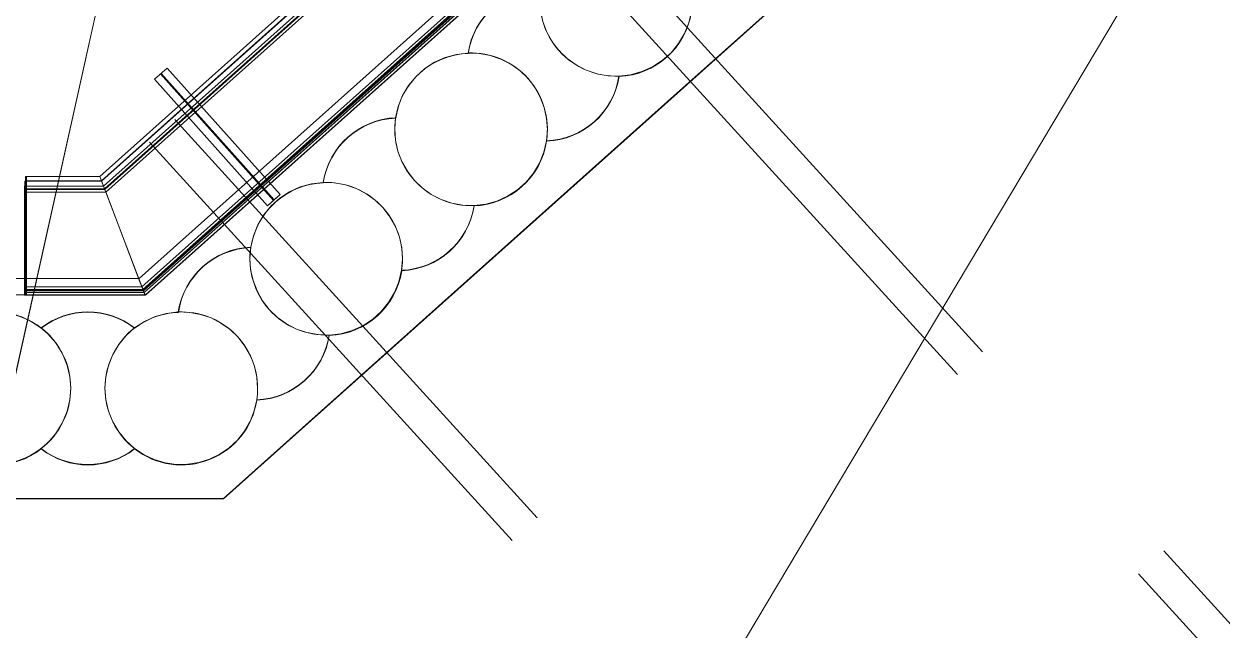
# Model space of a CAD drawing. Header units: metres. Extents: x 1753726 to 1755216, y 5920592 to 5921703.
# Drawn here: x 1755129.01 to 1755136.07, y 5921406.21 to 5921409.78 of the extents above; entities that cross this region are included whole.
import ezdxf

# ---------------------------------------------------------------- set-up
doc = ezdxf.new("R2010")
doc.units = ezdxf.units.M
doc.linetypes.add('HIDDEN2', pattern=[4.7625, 3.175, -1.5875])
for name, color, linetype, lineweight in [('A-DETL-____-MBND', 5, 'HIDDEN2', 9), ('A-FLOR-____-OTLN', 9, 'Continuous', 9), ('A-WALL-____-OTLN', 2, 'Continuous', 9), ('S-BEAM-____-OTLN', 7, 'Continuous', 9), ('S-FNDN-____-OTLN', 7, 'Continuous', 9)]:
    doc.layers.add(name, color=color, linetype=linetype, lineweight=lineweight)

# ---------------------------------------------------------------- blocks, each defined once
blk = doc.blocks.new('Link Sewer - Link Sewer-3912439-X-ARUP-GL-HERNE_BAY_ALIGNMENT')
at = {"layer": 'A-DETL-____-MBND'}
for p, q in [((703.1796, 287.8194), (693.9262, 297.9829)), ((703.0317, 287.6848), (693.7783, 297.8483)), ((692.0037, 296.2326), (701.257, 286.069)), ((691.8558, 296.0979), (701.1092, 285.9344))]:
    blk.add_line(p, q, dxfattribs=at)
blk = doc.blocks.new('308492-ARUP-STPW-MOD-1600_rvt-1-X-ARUP-GL-HERNE_BAY_ALIGNMENT')
at = {"layer": 'A-WALL-____-OTLN'}
blk.add_blockref('Link Sewer - Link Sewer-3912439-X-ARUP-GL-HERNE_BAY_ALIGNMENT', (1754434.6848, 5921116.5106), dxfattribs=at)
blk = doc.blocks.new('HB_Struct Framing_Support_2 - HB_Struct Framing_Support-5141438-X-ARUP-GL-HERNE_BAY_ALIGNMENT')
at = {"layer": 'S-BEAM-____-OTLN'}
for p, q in [((0.0495, -0.015), (-0.0495, -0.015)), ((-0.0495, -0.015), (-0.0133, -0.015)), ((-0.0133, -0.015), (-0.0495, -0.015)), ((-0.0495, -0.015), (0.0495, -0.015)), ((-0.0495, -0.015), (-0.0495, -1.015)), ((-0.0495, -0.015), (-0.0495, -1.015)), ((-0.0495, -0.015), (-0.0495, -1.015)), ((-0.0495, -0.015), (-0.0495, -1.015)), ((-0.0133, -0.015), (-0.0023, -0.015)), ((-0.0133, -0.015), (-0.0023, -0.015)), ((-0.0023, -1.015), (-0.0023, -0.015)), ((-0.0023, -1.015), (-0.0023, -0.015)), ((0.0023, -0.015), (0.0023, -1.015)), ((0.0023, -0.015), (0.0133, -0.015)), ((0.0023, -0.015), (0.0133, -0.015)), ((0.0023, -1.015), (0.0023, -0.015)), ((0.0495, -0.015), (0.0133, -0.015)), ((0.0133, -0.015), (0.0495, -0.015)), ((0.0495, -1.015), (0.0495, -0.015)), ((0.0495, -0.015), (0.0495, -1.015)), ((0.0495, -0.015), (0.0495, -1.015)), ((0.0495, -0.015), (0.0495, -1.015)), ((0.0495, -1.015), (-0.0495, -1.015)), ((-0.0495, -1.015), (-0.0133, -1.015)), ((-0.0133, -1.015), (-0.0495, -1.015)), ((-0.0495, -1.015), (0.0495, -1.015)), ((-0.0023, -1.015), (-0.0133, -1.015)), ((-0.0023, -1.015), (-0.0133, -1.015)), ((0.0133, -1.015), (0.0023, -1.015)), ((0.0133, -1.015), (0.0023, -1.015)), ((0.0495, -1.015), (0.0133, -1.015)), ((0.0133, -1.015), (0.0495, -1.015))]:
    blk.add_line(p, q, dxfattribs=at)
blk = doc.blocks.new('308492-ARUP-STTW-MOD-0100_rvt-1-X-ARUP-GL-HERNE_BAY_ALIGNMENT')
at = {"layer": 'S-BEAM-____-OTLN'}
for p, q in [((1755132.1008, 5921411.2504), (1755129.4531, 5921408.8853)), ((1755132.1008, 5921411.2504), (1755129.4531, 5921408.8853)), ((1755129.4531, 5921408.8853), (1755132.1008, 5921411.2504)), ((1755129.4531, 5921408.8853), (1755132.1008, 5921411.2504)), ((1755129.4627, 5921408.8603), (1755132.1258, 5921411.2393)), ((1755132.1258, 5921411.2393), (1755129.4627, 5921408.8603)), ((1755132.1258, 5921411.2393), (1755129.4627, 5921408.8603)), ((1755129.4627, 5921408.8603), (1755132.1258, 5921411.2393)), ((1755132.1258, 5921411.2393), (1755129.4627, 5921408.8603)), ((1755129.4627, 5921408.8603), (1755132.1258, 5921411.2393)), ((1755132.1258, 5921411.2393), (1755129.4627, 5921408.8603)), ((1755129.4627, 5921408.8603), (1755132.1258, 5921411.2393)), ((1755129.4627, 5921408.8603), (1755132.1258, 5921411.2393)), ((1755129.4627, 5921408.8603), (1755132.1258, 5921411.2393)), ((1755132.1258, 5921411.2393), (1755129.4627, 5921408.8603)), ((1755132.1258, 5921411.2393), (1755129.4627, 5921408.8603)), ((1755132.1288, 5921411.2379), (1755129.4638, 5921408.8573)), ((1755129.4638, 5921408.8573), (1755132.1288, 5921411.2379)), ((1755132.1588, 5921411.2245), (1755129.4752, 5921408.8273)), ((1755132.1588, 5921411.2245), (1755129.4752, 5921408.8273)), ((1755129.4752, 5921408.8273), (1755132.1588, 5921411.2245)), ((1755129.4752, 5921408.8273), (1755132.1588, 5921411.2245)), ((1755132.1588, 5921411.2245), (1755129.4752, 5921408.8273)), ((1755129.4752, 5921408.8273), (1755132.1588, 5921411.2245)), ((1755132.1588, 5921411.2245), (1755129.4752, 5921408.8273)), ((1755129.4752, 5921408.8273), (1755132.1588, 5921411.2245)), ((1755129.481, 5921408.8123), (1755132.1738, 5921411.2178)), ((1755129.481, 5921408.8123), (1755132.1738, 5921411.2178)), ((1755129.481, 5921408.8123), (1755132.1738, 5921411.2178)), ((1755129.481, 5921408.8123), (1755132.1738, 5921411.2178)), ((1755129.481, 5921408.8123), (1755132.1738, 5921411.2178)), ((1755129.481, 5921408.8123), (1755132.1738, 5921411.2178)), ((1755132.1784, 5921411.2157), (1755129.4827, 5921408.8077)), ((1755129.4827, 5921408.8077), (1755132.1784, 5921411.2157)), ((1755129.4827, 5921408.8077), (1755132.1784, 5921411.2157)), ((1755132.1784, 5921411.2157), (1755129.4827, 5921408.8077)), ((1755132.1784, 5921411.2157), (1755129.4827, 5921408.8077)), ((1755129.4827, 5921408.8077), (1755132.1784, 5921411.2157)), ((1755132.1934, 5921411.209), (1755129.4885, 5921408.7927)), ((1755132.1934, 5921411.209), (1755129.4885, 5921408.7927)), ((1755132.1934, 5921411.209), (1755129.4885, 5921408.7927)), ((1755132.1934, 5921411.209), (1755129.4885, 5921408.7927)), ((1755132.1934, 5921411.209), (1755129.4885, 5921408.7927)), ((1755132.1934, 5921411.209), (1755129.4885, 5921408.7927)), ((1755129.7013, 5921408.2349), (1755132.7513, 5921410.9594)), ((1755129.7013, 5921408.2349), (1755132.7513, 5921410.9594)), ((1755132.7513, 5921410.9594), (1755129.7013, 5921408.2349)), ((1755129.7013, 5921408.2349), (1755132.7513, 5921410.9594)), ((1755129.7013, 5921408.2349), (1755132.7513, 5921410.9594)), ((1755129.7013, 5921408.2349), (1755132.7513, 5921410.9594)), ((1755129.707, 5921408.2199), (1755132.7663, 5921410.9527)), ((1755132.7663, 5921410.9527), (1755129.707, 5921408.2199)), ((1755132.7663, 5921410.9527), (1755129.707, 5921408.2199)), ((1755129.707, 5921408.2199), (1755132.7663, 5921410.9527)), ((1755132.7663, 5921410.9527), (1755129.707, 5921408.2199)), ((1755132.7663, 5921410.9527), (1755129.707, 5921408.2199)), ((1755132.7709, 5921410.9507), (1755129.7088, 5921408.2153)), ((1755132.7709, 5921410.9507), (1755129.7088, 5921408.2153)), ((1755129.7088, 5921408.2153), (1755132.7709, 5921410.9507)), ((1755129.7088, 5921408.2153), (1755132.7709, 5921410.9507)), ((1755129.7088, 5921408.2153), (1755132.7709, 5921410.9507)), ((1755129.7088, 5921408.2153), (1755132.7709, 5921410.9507)), ((1755132.7759, 5921410.9484), (1755129.7107, 5921408.2103)), ((1755132.7759, 5921410.9484), (1755129.7107, 5921408.2103)), ((1755129.7107, 5921408.2103), (1755132.7759, 5921410.9484)), ((1755129.7107, 5921408.2103), (1755132.7759, 5921410.9484)), ((1755132.7759, 5921410.9484), (1755129.7107, 5921408.2103)), ((1755129.7107, 5921408.2103), (1755132.7759, 5921410.9484)), ((1755132.7759, 5921410.9484), (1755129.7107, 5921408.2103)), ((1755132.7759, 5921410.9484), (1755129.7107, 5921408.2103)), ((1755129.7107, 5921408.2103), (1755132.7759, 5921410.9484)), ((1755129.7107, 5921408.2103), (1755132.7759, 5921410.9484)), ((1755129.7107, 5921408.2103), (1755132.7759, 5921410.9484)), ((1755129.7107, 5921408.2103), (1755132.7759, 5921410.9484)), ((1755132.7859, 5921410.944), (1755129.7145, 5921408.2003)), ((1755132.7859, 5921410.944), (1755129.7145, 5921408.2003)), ((1755132.7859, 5921410.944), (1755129.7145, 5921408.2003)), ((1755129.7145, 5921408.2003), (1755132.7859, 5921410.944)), ((1755132.7859, 5921410.944), (1755129.7145, 5921408.2003)), ((1755132.7859, 5921410.944), (1755129.7145, 5921408.2003)), ((1755132.8009, 5921410.9372), (1755129.7202, 5921408.1853)), ((1755129.7202, 5921408.1853), (1755132.8009, 5921410.9372)), ((1755132.8009, 5921410.9372), (1755129.7227, 5921408.1876)), ((1755132.8009, 5921410.9372), (1755129.7227, 5921408.1876)), ((1755129.7227, 5921408.1876), (1755132.8007, 5921410.937)), ((1755129.7227, 5921408.1876), (1755132.8007, 5921410.937)), ((1755129.7227, 5921408.1876), (1755132.8007, 5921410.937)), ((1755129.7227, 5921408.1876), (1755132.8007, 5921410.937)), ((1755132.8015, 5921410.936), (1755129.7239, 5921408.1869)), ((1755132.8015, 5921410.936), (1755129.7239, 5921408.1869)), ((1755132.8015, 5921409.327), (1755134.0015, 5921410.3989)), ((1755134.0015, 5921410.3989), (1755132.8015, 5921409.327)), ((1755131.5252, 5921408.1869), (1755132.8015, 5921409.327)), ((1755132.8015, 5921409.327), (1755131.5252, 5921408.1869)), ((1755129.0107, 5921408.8273), (1755129.0107, 5921408.8573)), ((1755129.0107, 5921408.8573), (1755129.0107, 5921408.8273)), ((1755129.4638, 5921408.8573), (1755129.0107, 5921408.8573)), ((1755129.4638, 5921408.8573), (1755129.0107, 5921408.8573)), ((1755129.0155, 5921408.8603), (1755129.0155, 5921408.8853)), ((1755129.0155, 5921408.8853), (1755129.0155, 5921408.8603)), ((1755129.4531, 5921408.8853), (1755129.0155, 5921408.8853)), ((1755129.4531, 5921408.8853), (1755129.0155, 5921408.8853)), ((1755129.4627, 5921408.8603), (1755129.0155, 5921408.8603)), ((1755129.4627, 5921408.8603), (1755129.0155, 5921408.8603)), ((1755129.0155, 5921408.2103), (1755129.0155, 5921408.8603)), ((1755129.0155, 5921408.8603), (1755129.0155, 5921408.2103)), ((1755129.0155, 5921408.2103), (1755129.0155, 5921408.8603)), ((1755129.0155, 5921408.8603), (1755129.0155, 5921408.2103)), ((1755129.4627, 5921408.8603), (1755129.0155, 5921408.8603)), ((1755129.4627, 5921408.8603), (1755129.0155, 5921408.8603)), ((1755129.0155, 5921408.8603), (1755129.4627, 5921408.8603)), ((1755129.0155, 5921408.8603), (1755129.4627, 5921408.8603)), ((1755129.0205, 5921408.8603), (1755129.0205, 5921408.8853)), ((1755129.0205, 5921408.8853), (1755129.0205, 5921408.8603)), ((1755129.4531, 5921408.8853), (1755129.0205, 5921408.8853)), ((1755129.4531, 5921408.8853), (1755129.0205, 5921408.8853)), ((1755129.4627, 5921408.8603), (1755129.0205, 5921408.8603)), ((1755129.4627, 5921408.8603), (1755129.0205, 5921408.8603)), ((1755129.0205, 5921408.2103), (1755129.0205, 5921408.8603)), ((1755129.0205, 5921408.8603), (1755129.0205, 5921408.2103)), ((1755129.0205, 5921408.2103), (1755129.0205, 5921408.8603)), ((1755129.0205, 5921408.8603), (1755129.0205, 5921408.2103)), ((1755129.4627, 5921408.8603), (1755129.0205, 5921408.8603)), ((1755129.4627, 5921408.8603), (1755129.0205, 5921408.8603)), ((1755129.0205, 5921408.8603), (1755129.4627, 5921408.8603)), ((1755129.0205, 5921408.8603), (1755129.4627, 5921408.8603)), ((1755129.4531, 5921408.8853), (1755129.4627, 5921408.8603)), ((1755129.4627, 5921408.8603), (1755129.4531, 5921408.8853)), ((1755129.4627, 5921408.8603), (1755129.4531, 5921408.8853)), ((1755129.4531, 5921408.8853), (1755129.4627, 5921408.8603)), ((1755129.4627, 5921408.8603), (1755129.4531, 5921408.8853)), ((1755129.4531, 5921408.8853), (1755129.4627, 5921408.8603)), ((1755129.4627, 5921408.8603), (1755129.4531, 5921408.8853)), ((1755129.4531, 5921408.8853), (1755129.4627, 5921408.8603)), ((1755129.4627, 5921408.8603), (1755129.7107, 5921408.2103)), ((1755129.7107, 5921408.2103), (1755129.4627, 5921408.8603)), ((1755129.7107, 5921408.2103), (1755129.4627, 5921408.8603)), ((1755129.4627, 5921408.8603), (1755129.7107, 5921408.2103)), ((1755129.7107, 5921408.2103), (1755129.4627, 5921408.8603)), ((1755129.4627, 5921408.8603), (1755129.7107, 5921408.2103)), ((1755129.7107, 5921408.2103), (1755129.4627, 5921408.8603)), ((1755129.7107, 5921408.2103), (1755129.4627, 5921408.8603)), ((1755129.7107, 5921408.2103), (1755129.4627, 5921408.8603)), ((1755129.4627, 5921408.8603), (1755129.7107, 5921408.2103)), ((1755129.7107, 5921408.2103), (1755129.4627, 5921408.8603)), ((1755129.4627, 5921408.8603), (1755129.7107, 5921408.2103)), ((1755129.7107, 5921408.2103), (1755129.4627, 5921408.8603)), ((1755129.4627, 5921408.8603), (1755129.7107, 5921408.2103)), ((1755129.7107, 5921408.2103), (1755129.4627, 5921408.8603)), ((1755129.4627, 5921408.8603), (1755129.7107, 5921408.2103)), ((1755129.4752, 5921408.8273), (1755129.4638, 5921408.8573)), ((1755129.4638, 5921408.8573), (1755129.4752, 5921408.8273)), ((1755129.4638, 5921408.8573), (1755129.4752, 5921408.8273)), ((1755129.4752, 5921408.8273), (1755129.4638, 5921408.8573)), ((1755129.0086, 5921408.8123), (1755129.0086, 5921408.8273)), ((1755129.0086, 5921408.8273), (1755129.0086, 5921408.8123)), ((1755129.4752, 5921408.8273), (1755129.0086, 5921408.8273)), ((1755129.4752, 5921408.8273), (1755129.0086, 5921408.8273)), ((1755129.0086, 5921408.8123), (1755129.0086, 5921408.7927)), ((1755129.0086, 5921408.7927), (1755129.0086, 5921408.8123)), ((1755129.481, 5921408.8123), (1755129.0086, 5921408.8123)), ((1755129.0086, 5921408.8123), (1755129.481, 5921408.8123)), ((1755129.481, 5921408.8123), (1755129.0086, 5921408.8123)), ((1755129.0086, 5921408.8123), (1755129.481, 5921408.8123)), ((1755129.0086, 5921408.8123), (1755129.0086, 5921408.7927)), ((1755129.0086, 5921408.7927), (1755129.0086, 5921408.8123)), ((1755129.481, 5921408.8123), (1755129.0086, 5921408.8123)), ((1755129.0086, 5921408.8123), (1755129.481, 5921408.8123)), ((1755129.4885, 5921408.7927), (1755129.0086, 5921408.7927)), ((1755129.0086, 5921408.7787), (1755129.0086, 5921408.7927)), ((1755129.0086, 5921408.7787), (1755129.0086, 5921408.7927)), ((1755129.4885, 5921408.7927), (1755129.0086, 5921408.7927)), ((1755129.4885, 5921408.7927), (1755129.0086, 5921408.7927)), ((1755129.4885, 5921408.7927), (1755129.0086, 5921408.7927)), ((1755129.0086, 5921408.7787), (1755129.0086, 5921408.7927)), ((1755129.0086, 5921408.7787), (1755129.0086, 5921408.7927)), ((1755129.4885, 5921408.7927), (1755129.0086, 5921408.7927)), ((1755129.4885, 5921408.7927), (1755129.0086, 5921408.7927)), ((1755129.0086, 5921408.7787), (1755129.0086, 5921408.2339)), ((1755129.0086, 5921408.2339), (1755129.0086, 5921408.7787)), ((1755129.0086, 5921408.7787), (1755129.0086, 5921408.2339)), ((1755129.0086, 5921408.2339), (1755129.0086, 5921408.7787)), ((1755129.0107, 5921408.8273), (1755129.0107, 5921408.8077)), ((1755129.0107, 5921408.8077), (1755129.0107, 5921408.8273)), ((1755129.4752, 5921408.8273), (1755129.0107, 5921408.8273)), ((1755129.0107, 5921408.8273), (1755129.4752, 5921408.8273)), ((1755129.4752, 5921408.8273), (1755129.0107, 5921408.8273)), ((1755129.0107, 5921408.8273), (1755129.4752, 5921408.8273)), ((1755129.0107, 5921408.8273), (1755129.0107, 5921408.8077)), ((1755129.0107, 5921408.8077), (1755129.0107, 5921408.8273)), ((1755129.4752, 5921408.8273), (1755129.0107, 5921408.8273)), ((1755129.0107, 5921408.8273), (1755129.4752, 5921408.8273)), ((1755129.4827, 5921408.8077), (1755129.0107, 5921408.8077)), ((1755129.0107, 5921408.7937), (1755129.0107, 5921408.8077)), ((1755129.0107, 5921408.7937), (1755129.0107, 5921408.8077)), ((1755129.0107, 5921408.8077), (1755129.4827, 5921408.8077)), ((1755129.4827, 5921408.8077), (1755129.0107, 5921408.8077)), ((1755129.4827, 5921408.8077), (1755129.0107, 5921408.8077)), ((1755129.0107, 5921408.7937), (1755129.0107, 5921408.8077)), ((1755129.0107, 5921408.7937), (1755129.0107, 5921408.8077)), ((1755129.4827, 5921408.8077), (1755129.0107, 5921408.8077)), ((1755129.4827, 5921408.8077), (1755129.0107, 5921408.8077)), ((1755129.0107, 5921408.7937), (1755129.0107, 5921408.2489)), ((1755129.0107, 5921408.2489), (1755129.0107, 5921408.7937)), ((1755129.0107, 5921408.7937), (1755129.0107, 5921408.2489)), ((1755129.0107, 5921408.2489), (1755129.0107, 5921408.7937)), ((1755129.4752, 5921408.8273), (1755129.481, 5921408.8123)), ((1755129.481, 5921408.8123), (1755129.4752, 5921408.8273)), ((1755129.4827, 5921408.8077), (1755129.4752, 5921408.8273)), ((1755129.4752, 5921408.8273), (1755129.4827, 5921408.8077)), ((1755129.4827, 5921408.8077), (1755129.4752, 5921408.8273)), ((1755129.4827, 5921408.8077), (1755129.4752, 5921408.8273)), ((1755129.4752, 5921408.8273), (1755129.481, 5921408.8123)), ((1755129.481, 5921408.8123), (1755129.4752, 5921408.8273)), ((1755129.4752, 5921408.8273), (1755129.4827, 5921408.8077)), ((1755129.4827, 5921408.8077), (1755129.4752, 5921408.8273)), ((1755129.4827, 5921408.8077), (1755129.4752, 5921408.8273)), ((1755129.4752, 5921408.8273), (1755129.4827, 5921408.8077)), ((1755129.4885, 5921408.7927), (1755129.481, 5921408.8123)), ((1755129.481, 5921408.8123), (1755129.4885, 5921408.7927)), ((1755129.4885, 5921408.7927), (1755129.481, 5921408.8123)), ((1755129.481, 5921408.8123), (1755129.4885, 5921408.7927)), ((1755129.4885, 5921408.7927), (1755129.481, 5921408.8123)), ((1755129.481, 5921408.8123), (1755129.4885, 5921408.7927)), ((1755129.4885, 5921408.7927), (1755129.481, 5921408.8123)), ((1755129.481, 5921408.8123), (1755129.4885, 5921408.7927)), ((1755129.696, 5921408.2489), (1755129.4881, 5921408.7937)), ((1755129.696, 5921408.2489), (1755129.4881, 5921408.7937)), ((1755129.4881, 5921408.7937), (1755129.696, 5921408.2489)), ((1755129.696, 5921408.2489), (1755129.4881, 5921408.7937)), ((1755129.4881, 5921408.7937), (1755129.696, 5921408.2489)), ((1755129.696, 5921408.2489), (1755129.4881, 5921408.7937)), ((1755129.696, 5921408.2489), (1755129.4881, 5921408.7937)), ((1755129.4881, 5921408.7937), (1755129.696, 5921408.2489)), ((1755129.7017, 5921408.2339), (1755129.4938, 5921408.7787)), ((1755129.4938, 5921408.7787), (1755129.7017, 5921408.2339)), ((1755129.7017, 5921408.2339), (1755129.4938, 5921408.7787)), ((1755129.4938, 5921408.7787), (1755129.7017, 5921408.2339)), ((1755129.7017, 5921408.2339), (1755129.4938, 5921408.7787)), ((1755129.4938, 5921408.7787), (1755129.7017, 5921408.2339)), ((1755129.7017, 5921408.2339), (1755129.4938, 5921408.7787)), ((1755129.4938, 5921408.7787), (1755129.7017, 5921408.2339)), ((1755129.0086, 5921408.2199), (1755129.0086, 5921408.2339)), ((1755129.0086, 5921408.2199), (1755129.0086, 5921408.2339)), ((1755129.0086, 5921408.2199), (1755129.0086, 5921408.2339)), ((1755129.0086, 5921408.2199), (1755129.0086, 5921408.2339)), ((1755129.0086, 5921408.2199), (1755129.707, 5921408.2199)), ((1755129.0086, 5921408.2199), (1755129.0086, 5921408.2003)), ((1755129.0086, 5921408.2003), (1755129.0086, 5921408.2199)), ((1755129.707, 5921408.2199), (1755129.0086, 5921408.2199)), ((1755129.707, 5921408.2199), (1755129.0086, 5921408.2199)), ((1755129.0086, 5921408.2199), (1755129.707, 5921408.2199)), ((1755129.0086, 5921408.2199), (1755129.0086, 5921408.2003)), ((1755129.0086, 5921408.2003), (1755129.0086, 5921408.2199)), ((1755129.707, 5921408.2199), (1755129.0086, 5921408.2199)), ((1755129.707, 5921408.2199), (1755129.0086, 5921408.2199)), ((1755129.7145, 5921408.2003), (1755129.0086, 5921408.2003)), ((1755129.7145, 5921408.2003), (1755129.0086, 5921408.2003)), ((1755129.0086, 5921408.1853), (1755129.0086, 5921408.2003)), ((1755129.0086, 5921408.1853), (1755129.0086, 5921408.2003)), ((1755129.0086, 5921408.2003), (1755129.7145, 5921408.2003)), ((1755129.0086, 5921408.2003), (1755129.7145, 5921408.2003)), ((1755129.7145, 5921408.2003), (1755129.0086, 5921408.2003)), ((1755129.7145, 5921408.2003), (1755129.0086, 5921408.2003)), ((1755129.0107, 5921408.2349), (1755129.0107, 5921408.2489)), ((1755129.0107, 5921408.2349), (1755129.0107, 5921408.2489)), ((1755129.0107, 5921408.2349), (1755129.0107, 5921408.2489)), ((1755129.0107, 5921408.2349), (1755129.0107, 5921408.2489)), ((1755129.0107, 5921408.2349), (1755129.7013, 5921408.2349)), ((1755129.0107, 5921408.2153), (1755129.0107, 5921408.2349)), ((1755129.0107, 5921408.2153), (1755129.0107, 5921408.2349)), ((1755129.0107, 5921408.2349), (1755129.7013, 5921408.2349)), ((1755129.7013, 5921408.2349), (1755129.0107, 5921408.2349)), ((1755129.0107, 5921408.2349), (1755129.7013, 5921408.2349)), ((1755129.0107, 5921408.2349), (1755129.0107, 5921408.2153)), ((1755129.0107, 5921408.2153), (1755129.0107, 5921408.2349)), ((1755129.7013, 5921408.2349), (1755129.0107, 5921408.2349)), ((1755129.7013, 5921408.2349), (1755129.0107, 5921408.2349)), ((1755129.7088, 5921408.2153), (1755129.0107, 5921408.2153)), ((1755129.7088, 5921408.2153), (1755129.0107, 5921408.2153)), ((1755129.0107, 5921408.1853), (1755129.0107, 5921408.2153)), ((1755129.0107, 5921408.1853), (1755129.0107, 5921408.2153)), ((1755129.0107, 5921408.2153), (1755129.7088, 5921408.2153)), ((1755129.0107, 5921408.2153), (1755129.7088, 5921408.2153)), ((1755129.7088, 5921408.2153), (1755129.0107, 5921408.2153)), ((1755129.7088, 5921408.2153), (1755129.0107, 5921408.2153)), ((1755129.0155, 5921408.2103), (1755129.7107, 5921408.2103)), ((1755129.0155, 5921408.2103), (1755129.7107, 5921408.2103)), ((1755129.0155, 5921408.2103), (1755129.7107, 5921408.2103)), ((1755129.0155, 5921408.2103), (1755129.7107, 5921408.2103)), ((1755129.0155, 5921408.2103), (1755129.7107, 5921408.2103)), ((1755129.0155, 5921408.2103), (1755129.7107, 5921408.2103)), ((1755129.0155, 5921408.1853), (1755129.0155, 5921408.2103)), ((1755129.0155, 5921408.2103), (1755129.0155, 5921408.1853)), ((1755129.0205, 5921408.2103), (1755129.7107, 5921408.2103)), ((1755129.0205, 5921408.2103), (1755129.7107, 5921408.2103)), ((1755129.0205, 5921408.2103), (1755129.7107, 5921408.2103)), ((1755129.0205, 5921408.2103), (1755129.7107, 5921408.2103)), ((1755129.0205, 5921408.2103), (1755129.7107, 5921408.2103)), ((1755129.0205, 5921408.2103), (1755129.7107, 5921408.2103)), ((1755129.0205, 5921408.1853), (1755129.0205, 5921408.2103)), ((1755129.0205, 5921408.2103), (1755129.0205, 5921408.1853)), ((1755129.7088, 5921408.2153), (1755129.7013, 5921408.2349)), ((1755129.7088, 5921408.2153), (1755129.7013, 5921408.2349)), ((1755129.7013, 5921408.2349), (1755129.7088, 5921408.2153)), ((1755129.7088, 5921408.2153), (1755129.7013, 5921408.2349)), ((1755129.7013, 5921408.2349), (1755129.7088, 5921408.2153)), ((1755129.7088, 5921408.2153), (1755129.7013, 5921408.2349)), ((1755129.7088, 5921408.2153), (1755129.7013, 5921408.2349)), ((1755129.7013, 5921408.2349), (1755129.7088, 5921408.2153)), ((1755129.7145, 5921408.2003), (1755129.707, 5921408.2199)), ((1755129.707, 5921408.2199), (1755129.7145, 5921408.2003)), ((1755129.7145, 5921408.2003), (1755129.707, 5921408.2199)), ((1755129.707, 5921408.2199), (1755129.7145, 5921408.2003)), ((1755129.7145, 5921408.2003), (1755129.707, 5921408.2199)), ((1755129.707, 5921408.2199), (1755129.7145, 5921408.2003)), ((1755129.7145, 5921408.2003), (1755129.707, 5921408.2199)), ((1755129.707, 5921408.2199), (1755129.7145, 5921408.2003)), ((1755129.7169, 5921408.1941), (1755129.7088, 5921408.2153)), ((1755129.7169, 5921408.1941), (1755129.7088, 5921408.2153)), ((1755129.7088, 5921408.2153), (1755129.7202, 5921408.1853)), ((1755129.7202, 5921408.1853), (1755129.7088, 5921408.2153)), ((1755129.7107, 5921408.2103), (1755129.7169, 5921408.1941)), ((1755129.7169, 5921408.1941), (1755129.7107, 5921408.2103)), ((1755129.7107, 5921408.2103), (1755129.7169, 5921408.1941)), ((1755129.7169, 5921408.1941), (1755129.7107, 5921408.2103)), ((1755129.7202, 5921408.1853), (1755129.7107, 5921408.2103)), ((1755129.7107, 5921408.2103), (1755129.7202, 5921408.1853)), ((1755129.7202, 5921408.1853), (1755129.7107, 5921408.2103)), ((1755129.7107, 5921408.2103), (1755129.7202, 5921408.1853)), ((1755129.7202, 5921408.1853), (1755129.7145, 5921408.2003)), ((1755129.7145, 5921408.2003), (1755129.7202, 5921408.1853)), ((1755129.7145, 5921408.2003), (1755129.7202, 5921408.1853)), ((1755129.7202, 5921408.1853), (1755129.7145, 5921408.2003)), ((1755129.7239, 5921408.1869), (1755128.2805, 5921408.1869)), ((1755129.7239, 5921408.1869), (1755128.2805, 5921408.1869)), ((1755129.7202, 5921408.1853), (1755129.0086, 5921408.1853)), ((1755129.7202, 5921408.1853), (1755129.0086, 5921408.1853)), ((1755129.7202, 5921408.1853), (1755129.0107, 5921408.1853)), ((1755129.7202, 5921408.1853), (1755129.0107, 5921408.1853)), ((1755129.0155, 5921408.1853), (1755129.7202, 5921408.1853)), ((1755129.0155, 5921408.1853), (1755129.7202, 5921408.1853)), ((1755129.0205, 5921408.1853), (1755129.7202, 5921408.1853)), ((1755129.0205, 5921408.1853), (1755129.7202, 5921408.1853)), ((1755129.7227, 5921408.1876), (1755129.7169, 5921408.1941)), ((1755129.7169, 5921408.1941), (1755129.7227, 5921408.1876)), ((1755129.7227, 5921408.1876), (1755129.7169, 5921408.1941)), ((1755129.7169, 5921408.1941), (1755129.7227, 5921408.1876)), ((1755129.7227, 5921408.1876), (1755129.7169, 5921408.1941)), ((1755129.7169, 5921408.1941), (1755129.7227, 5921408.1876)), ((1755130.1818, 5921406.9869), (1755131.5252, 5921408.1869)), ((1755131.5252, 5921408.1869), (1755130.1818, 5921406.9869)), ((1755128.3805, 5921406.9869), (1755130.1818, 5921406.9869)), ((1755130.1818, 5921406.9869), (1755128.3805, 5921406.9869))]:
    blk.add_line(p, q, dxfattribs=at)
at = {"layer": 'S-BEAM-____-OTLN', "flags": 128}
for points in [[(1755129.4827, 5921408.8077), (1755129.4869, 5921408.7969)], [(1755129.4827, 5921408.8077), (1755129.4869, 5921408.7969)], [(1755129.4827, 5921408.8077), (1755129.4869, 5921408.7969)], [(1755129.4881, 5921408.7937), (1755129.4847, 5921408.8025)], [(1755129.4881, 5921408.7937), (1755129.4847, 5921408.8025)], [(1755129.4881, 5921408.7937), (1755129.4847, 5921408.8025)], [(1755129.4881, 5921408.7937), (1755129.4847, 5921408.8025)], [(1755129.4881, 5921408.7937), (1755129.4847, 5921408.8025)], [(1755129.4885, 5921408.7927), (1755129.4926, 5921408.7819)], [(1755129.4885, 5921408.7927), (1755129.4926, 5921408.7819)], [(1755129.4885, 5921408.7927), (1755129.4926, 5921408.7819)], [(1755129.4885, 5921408.7927), (1755129.4926, 5921408.7819)], [(1755129.4938, 5921408.7787), (1755129.4905, 5921408.7875)], [(1755129.4938, 5921408.7787), (1755129.4905, 5921408.7875)], [(1755129.4938, 5921408.7787), (1755129.4905, 5921408.7875)], [(1755129.4938, 5921408.7787), (1755129.4905, 5921408.7875)], [(1755129.696, 5921408.2489), (1755129.6993, 5921408.2402)], [(1755129.696, 5921408.2489), (1755129.6993, 5921408.2402)], [(1755129.696, 5921408.2489), (1755129.6993, 5921408.2402)], [(1755129.696, 5921408.2489), (1755129.6993, 5921408.2402)], [(1755129.7013, 5921408.2349), (1755129.6972, 5921408.2458)], [(1755129.7013, 5921408.2349), (1755129.6972, 5921408.2458)], [(1755129.7013, 5921408.2349), (1755129.6972, 5921408.2458)], [(1755129.7013, 5921408.2349), (1755129.6972, 5921408.2458)], [(1755129.7017, 5921408.2339), (1755129.705, 5921408.2252)], [(1755129.7017, 5921408.2339), (1755129.705, 5921408.2252)], [(1755129.7017, 5921408.2339), (1755129.705, 5921408.2252)], [(1755129.7017, 5921408.2339), (1755129.705, 5921408.2252)], [(1755129.707, 5921408.2199), (1755129.7029, 5921408.2308)], [(1755129.707, 5921408.2199), (1755129.7029, 5921408.2308)], [(1755129.707, 5921408.2199), (1755129.7029, 5921408.2308)], [(1755129.707, 5921408.2199), (1755129.7029, 5921408.2308)]]:
    blk.add_lwpolyline(points, dxfattribs=at)
at = {"layer": 'S-FNDN-____-OTLN'}
for p, q in [((1755129.686, 5921408.2846), (1755132.7017, 5921410.9785)), ((1755132.7017, 5921410.9785), (1755129.686, 5921408.2846)), ((1755134.0017, 5921410.3966), (1755130.1821, 5921406.9846)), ((1755130.1821, 5921406.9846), (1755134.0017, 5921410.3966)), ((1755127.0807, 5921408.2846), (1755129.686, 5921408.2846)), ((1755129.686, 5921408.2846), (1755127.0807, 5921408.2846)), ((1755130.1821, 5921406.9846), (1755128.3807, 5921406.9846)), ((1755128.3807, 5921406.9846), (1755130.1821, 5921406.9846))]:
    blk.add_line(p, q, dxfattribs=at)
at = {"layer": 'S-FNDN-____-OTLN', "flags": 128}
for points in [[(1755132.1615, 5921409.6268), (1755132.1212, 5921409.6791), (1755132.0891, 5921409.7368), (1755132.0657, 5921409.7985), (1755132.0516, 5921409.863), (1755132.0471, 5921409.9288), (1755132.0523, 5921409.9946)], [(1755132.0523, 5921409.9946), (1755132.0471, 5921409.9288), (1755132.0516, 5921409.863), (1755132.0657, 5921409.7985), (1755132.0891, 5921409.7368), (1755132.1212, 5921409.6791), (1755132.1615, 5921409.6268)], [(1755132.9419, 5921409.8586), (1755132.9263, 5921409.7914), (1755132.9006, 5921409.7275), (1755132.8655, 5921409.6682), (1755132.8217, 5921409.6149), (1755132.7703, 5921409.569), (1755132.7125, 5921409.5315), (1755132.6496, 5921409.5032), (1755132.5832, 5921409.4849), (1755132.5147, 5921409.4769)], [(1755132.5147, 5921409.4769), (1755132.5832, 5921409.4849), (1755132.6496, 5921409.5032), (1755132.7125, 5921409.5315), (1755132.7703, 5921409.569), (1755132.8217, 5921409.6149), (1755132.8655, 5921409.6682), (1755132.9006, 5921409.7275), (1755132.9263, 5921409.7914), (1755132.9419, 5921409.8586)], [(1755131.1978, 5921409.2314), (1755131.2134, 5921409.2985), (1755131.2391, 5921409.3625), (1755131.2743, 5921409.4218), (1755131.318, 5921409.475), (1755131.3694, 5921409.5209), (1755131.4273, 5921409.5585), (1755131.4901, 5921409.5867), (1755131.5566, 5921409.605), (1755131.6251, 5921409.613)], [(1755131.6251, 5921409.613), (1755131.5566, 5921409.605), (1755131.4901, 5921409.5867), (1755131.4273, 5921409.5585), (1755131.3694, 5921409.5209), (1755131.318, 5921409.475), (1755131.2743, 5921409.4218), (1755131.2391, 5921409.3625), (1755131.2134, 5921409.2985), (1755131.1978, 5921409.2314)], [(1755131.6251, 5921409.613), (1755131.691, 5921409.6107), (1755131.7559, 5921409.5989), (1755131.8184, 5921409.5776), (1755131.8771, 5921409.5474), (1755131.9308, 5921409.509), (1755131.9783, 5921409.4631)], [(1755131.9783, 5921409.4631), (1755131.9308, 5921409.509), (1755131.8771, 5921409.5474), (1755131.8184, 5921409.5776), (1755131.7559, 5921409.5989), (1755131.691, 5921409.6107), (1755131.6251, 5921409.613)], [(1755132.5147, 5921409.4769), (1755132.4487, 5921409.4792), (1755132.3838, 5921409.4911), (1755132.3213, 5921409.5123), (1755132.2626, 5921409.5425), (1755132.209, 5921409.5809), (1755132.1615, 5921409.6268)], [(1755132.1615, 5921409.6268), (1755132.209, 5921409.5809), (1755132.2626, 5921409.5425), (1755132.3213, 5921409.5123), (1755132.3838, 5921409.4911), (1755132.4487, 5921409.4792), (1755132.5147, 5921409.4769)], [(1755131.9783, 5921409.4631), (1755132.0185, 5921409.4108), (1755132.0507, 5921409.3532), (1755132.074, 5921409.2914), (1755132.0881, 5921409.227), (1755132.0926, 5921409.1611), (1755132.0875, 5921409.0953)], [(1755132.0875, 5921409.0953), (1755132.0926, 5921409.1611), (1755132.0881, 5921409.227), (1755132.074, 5921409.2914), (1755132.0507, 5921409.3532), (1755132.0185, 5921409.4108), (1755131.9783, 5921409.4631)], [(1755131.307, 5921408.8636), (1755131.2668, 5921408.9159), (1755131.2346, 5921408.9735), (1755131.2113, 5921409.0353), (1755131.1972, 5921409.0998), (1755131.1927, 5921409.1656), (1755131.1978, 5921409.2314)], [(1755131.1978, 5921409.2314), (1755131.1927, 5921409.1656), (1755131.1972, 5921409.0998), (1755131.2113, 5921409.0353), (1755131.2346, 5921408.9735), (1755131.2668, 5921408.9159), (1755131.307, 5921408.8636)], [(1755132.0875, 5921409.0953), (1755132.0719, 5921409.0282), (1755132.0462, 5921408.9642), (1755132.011, 5921408.9049), (1755131.9673, 5921408.8517), (1755131.9159, 5921408.8058), (1755131.858, 5921408.7682), (1755131.7952, 5921408.74), (1755131.7287, 5921408.7217), (1755131.6603, 5921408.7137)], [(1755131.6603, 5921408.7137), (1755131.7287, 5921408.7217), (1755131.7952, 5921408.74), (1755131.858, 5921408.7682), (1755131.9159, 5921408.8058), (1755131.9673, 5921408.8517), (1755132.011, 5921408.9049), (1755132.0462, 5921408.9642), (1755132.0719, 5921409.0282), (1755132.0875, 5921409.0953)], [(1755130.3434, 5921408.4682), (1755130.359, 5921408.5353), (1755130.3847, 5921408.5993), (1755130.4198, 5921408.6586), (1755130.4636, 5921408.7118), (1755130.515, 5921408.7577), (1755130.5728, 5921408.7952), (1755130.6357, 5921408.8235), (1755130.7021, 5921408.8418), (1755130.7706, 5921408.8498)], [(1755130.7706, 5921408.8498), (1755130.7021, 5921408.8418), (1755130.6357, 5921408.8235), (1755130.5728, 5921408.7952), (1755130.515, 5921408.7577), (1755130.4636, 5921408.7118), (1755130.4198, 5921408.6586), (1755130.3847, 5921408.5993), (1755130.359, 5921408.5353), (1755130.3434, 5921408.4682)], [(1755130.7706, 5921408.8498), (1755130.8366, 5921408.8475), (1755130.9015, 5921408.8356), (1755130.964, 5921408.8144), (1755131.0227, 5921408.7842), (1755131.0763, 5921408.7458), (1755131.1238, 5921408.6999)], [(1755131.1238, 5921408.6999), (1755131.0763, 5921408.7458), (1755131.0227, 5921408.7842), (1755130.964, 5921408.8144), (1755130.9015, 5921408.8356), (1755130.8366, 5921408.8475), (1755130.7706, 5921408.8498)], [(1755131.6603, 5921408.7137), (1755131.5943, 5921408.716), (1755131.5294, 5921408.7278), (1755131.4669, 5921408.7491), (1755131.4082, 5921408.7793), (1755131.3545, 5921408.8177), (1755131.307, 5921408.8636)], [(1755131.307, 5921408.8636), (1755131.3545, 5921408.8177), (1755131.4082, 5921408.7793), (1755131.4669, 5921408.7491), (1755131.5294, 5921408.7278), (1755131.5943, 5921408.716), (1755131.6603, 5921408.7137)], [(1755131.1238, 5921408.6999), (1755131.1641, 5921408.6476), (1755131.1962, 5921408.5899), (1755131.2196, 5921408.5282), (1755131.2337, 5921408.4637), (1755131.2382, 5921408.3979), (1755131.233, 5921408.3321)], [(1755131.233, 5921408.3321), (1755131.2382, 5921408.3979), (1755131.2337, 5921408.4637), (1755131.2196, 5921408.5282), (1755131.1962, 5921408.5899), (1755131.1641, 5921408.6476), (1755131.1238, 5921408.6999)], [(1755130.4526, 5921408.1003), (1755130.4124, 5921408.1527), (1755130.3802, 5921408.2103), (1755130.3568, 5921408.272), (1755130.3427, 5921408.3365), (1755130.3382, 5921408.4024), (1755130.3434, 5921408.4682)], [(1755130.3434, 5921408.4682), (1755130.3382, 5921408.4024), (1755130.3427, 5921408.3365), (1755130.3568, 5921408.272), (1755130.3802, 5921408.2103), (1755130.4124, 5921408.1527), (1755130.4526, 5921408.1003)], [(1755131.233, 5921408.3321), (1755131.2174, 5921408.265), (1755131.1918, 5921408.201), (1755131.1566, 5921408.1417), (1755131.1128, 5921408.0885), (1755131.0614, 5921408.0425), (1755131.0036, 5921408.005), (1755130.9407, 5921407.9768), (1755130.8743, 5921407.9584), (1755130.8058, 5921407.9505)], [(1755130.8058, 5921407.9505), (1755130.8743, 5921407.9584), (1755130.9407, 5921407.9768), (1755131.0036, 5921408.005), (1755131.0614, 5921408.0425), (1755131.1128, 5921408.0885), (1755131.1566, 5921408.1417), (1755131.1918, 5921408.201), (1755131.2174, 5921408.265), (1755131.233, 5921408.3321)], [(1755128.5567, 5921407.9928), (1755128.6167, 5921408.0319), (1755128.682, 5921408.0611), (1755128.7512, 5921408.0795), (1755128.8224, 5921408.0868), (1755128.8939, 5921408.0826), (1755128.9638, 5921408.0672), (1755129.0303, 5921408.0409), (1755129.0919, 5921408.0044), (1755129.1469, 5921407.9585), (1755129.1939, 5921407.9045), (1755129.2318, 5921407.8438), (1755129.2595, 5921407.7778), (1755129.2765, 5921407.7082), (1755129.2821, 5921407.6369)], [(1755129.1075, 5921407.9928), (1755129.0527, 5921408.0291), (1755128.9931, 5921408.0571), (1755128.9301, 5921408.0761), (1755128.865, 5921408.0857), (1755128.7993, 5921408.0857), (1755128.7342, 5921408.0761), (1755128.6712, 5921408.0571), (1755128.6116, 5921408.0291), (1755128.5567, 5921407.9928)], [(1755129.6584, 5921407.9928), (1755129.7166, 5921408.031), (1755129.78, 5921408.0598), (1755129.847, 5921408.0784), (1755129.9162, 5921408.0865)], [(1755129.9162, 5921408.0865), (1755129.847, 5921408.0784), (1755129.78, 5921408.0598), (1755129.7166, 5921408.031), (1755129.6584, 5921407.9928)], [(1755129.9162, 5921408.0865), (1755129.9819, 5921408.0843), (1755130.0467, 5921408.0725), (1755130.109, 5921408.0514), (1755130.1676, 5921408.0214), (1755130.2211, 5921407.9832), (1755130.2686, 5921407.9376), (1755130.3088, 5921407.8856), (1755130.3411, 5921407.8282), (1755130.3646, 5921407.7668), (1755130.379, 5921407.7025), (1755130.3838, 5921407.6369)], [(1755130.3838, 5921407.6369), (1755130.379, 5921407.7025), (1755130.3646, 5921407.7668), (1755130.3411, 5921407.8282), (1755130.3088, 5921407.8856), (1755130.2686, 5921407.9376), (1755130.2211, 5921407.9832), (1755130.1676, 5921408.0214), (1755130.109, 5921408.0514), (1755130.0467, 5921408.0725), (1755129.9819, 5921408.0843), (1755129.9162, 5921408.0865)], [(1755130.8058, 5921407.9505), (1755130.7399, 5921407.9527), (1755130.675, 5921407.9646), (1755130.6125, 5921407.9859), (1755130.5538, 5921408.016), (1755130.5001, 5921408.0545), (1755130.4526, 5921408.1003)], [(1755130.4526, 5921408.1003), (1755130.5001, 5921408.0545), (1755130.5538, 5921408.016), (1755130.6125, 5921407.9859), (1755130.675, 5921407.9646), (1755130.7399, 5921407.9527), (1755130.8058, 5921407.9505)], [(1755129.2821, 5921407.6369), (1755129.277, 5921407.705), (1755129.2615, 5921407.7716), (1755129.2361, 5921407.8351), (1755129.2015, 5921407.894), (1755129.1583, 5921407.947), (1755129.1075, 5921407.9928)], [(1755129.4838, 5921407.6369), (1755129.489, 5921407.705), (1755129.5044, 5921407.7716), (1755129.5298, 5921407.8351), (1755129.5645, 5921407.894), (1755129.6077, 5921407.947), (1755129.6584, 5921407.9928)], [(1755129.6584, 5921407.9928), (1755129.6077, 5921407.947), (1755129.5645, 5921407.894), (1755129.5298, 5921407.8351), (1755129.5044, 5921407.7716), (1755129.489, 5921407.705), (1755129.4838, 5921407.6369)], [(1755129.2821, 5921407.6369), (1755129.2765, 5921407.5655), (1755129.2595, 5921407.496), (1755129.2318, 5921407.43), (1755129.1939, 5921407.3692), (1755129.1469, 5921407.3152), (1755129.0919, 5921407.2694), (1755129.0303, 5921407.2329), (1755128.9638, 5921407.2066), (1755128.8939, 5921407.1911), (1755128.8224, 5921407.187), (1755128.7512, 5921407.1942), (1755128.682, 5921407.2127), (1755128.6167, 5921407.2418), (1755128.5567, 5921407.281)], [(1755129.1075, 5921407.281), (1755129.1583, 5921407.3268), (1755129.2015, 5921407.3798), (1755129.2361, 5921407.4387), (1755129.2615, 5921407.5021), (1755129.277, 5921407.5687), (1755129.2821, 5921407.6369)], [(1755129.6584, 5921407.281), (1755129.6077, 5921407.3268), (1755129.5645, 5921407.3798), (1755129.5298, 5921407.4387), (1755129.5044, 5921407.5021), (1755129.489, 5921407.5687), (1755129.4838, 5921407.6369)], [(1755129.4838, 5921407.6369), (1755129.489, 5921407.5687), (1755129.5044, 5921407.5021), (1755129.5298, 5921407.4387), (1755129.5645, 5921407.3798), (1755129.6077, 5921407.3268), (1755129.6584, 5921407.281)], [(1755130.3838, 5921407.6369), (1755130.3825, 5921407.6027), (1755130.3786, 5921407.5688)], [(1755130.3786, 5921407.5688), (1755130.3825, 5921407.6027), (1755130.3838, 5921407.6369)], [(1755130.3786, 5921407.5688), (1755130.3637, 5921407.5038), (1755130.3393, 5921407.4417), (1755130.3059, 5921407.3839), (1755130.2644, 5921407.3316), (1755130.2157, 5921407.2861), (1755130.1607, 5921407.2483), (1755130.1008, 5921407.219), (1755130.0372, 5921407.1989), (1755129.9713, 5921407.1884), (1755129.9046, 5921407.1878), (1755129.8385, 5921407.1971), (1755129.7745, 5921407.216), (1755129.714, 5921407.2442), (1755129.6584, 5921407.281)], [(1755129.6584, 5921407.281), (1755129.714, 5921407.2442), (1755129.7745, 5921407.216), (1755129.8385, 5921407.1971), (1755129.9046, 5921407.1878), (1755129.9713, 5921407.1884), (1755130.0372, 5921407.1989), (1755130.1008, 5921407.219), (1755130.1607, 5921407.2483), (1755130.2157, 5921407.2861), (1755130.2644, 5921407.3316), (1755130.3059, 5921407.3839), (1755130.3393, 5921407.4417), (1755130.3637, 5921407.5038), (1755130.3786, 5921407.5688)], [(1755128.5567, 5921407.281), (1755128.6116, 5921407.2446), (1755128.6712, 5921407.2167), (1755128.7342, 5921407.1977), (1755128.7993, 5921407.1881), (1755128.865, 5921407.1881), (1755128.9301, 5921407.1977), (1755128.9931, 5921407.2167), (1755129.0527, 5921407.2446), (1755129.1075, 5921407.281)]]:
    blk.add_lwpolyline(points, dxfattribs=at)
at = {"layer": 'S-FNDN-____-OTLN'}
for centre, start, end in [((1755132.4971, 5921409.9266), 171.30385, 221.77342), ((1755132.4971, 5921409.9266), 171.30385, 221.77342), ((1755132.4973, 5921409.9243), 272.24299, 351.30385), ((1755131.6429, 5921409.1611), 92.24299, 171.30385), ((1755132.4971, 5921409.9266), 221.77342, 272.24299), ((1755132.0701, 5921409.5427), 272.24299, 351.30385), ((1755131.6426, 5921409.1634), 351.30385, 41.77342), ((1755131.6426, 5921409.1634), 351.30385, 41.77342), ((1755131.2154, 5921408.7817), 92.24299, 171.30385), ((1755131.2154, 5921408.7817), 92.24299, 171.30385), ((1755131.6426, 5921409.1634), 171.30385, 221.77342), ((1755131.6429, 5921409.1611), 272.24299, 351.30385), ((1755131.6429, 5921409.1611), 272.24299, 351.30385), ((1755130.7882, 5921408.4001), 41.77342, 92.24299), ((1755130.7882, 5921408.4001), 41.77342, 92.24299), ((1755131.6426, 5921409.1634), 221.77342, 272.24299), ((1755131.6426, 5921409.1634), 221.77342, 272.24299), ((1755130.7882, 5921408.4001), 351.30385, 41.77342), ((1755130.7882, 5921408.4001), 351.30385, 41.77342), ((1755131.2154, 5921408.7817), 272.24299, 351.30385), ((1755131.2154, 5921408.7817), 272.24299, 351.30385), ((1755131.2157, 5921408.7794), 272.24299, 351.30385), ((1755130.361, 5921408.0185), 92.24299, 171.30385), ((1755130.3612, 5921408.0162), 92.24299, 171.30385), ((1755130.7882, 5921408.4001), 171.30385, 221.77342), ((1755130.7882, 5921408.4001), 171.30385, 221.77342), ((1755129.383, 5921407.6369), 52.26412, 127.73588), ((1755129.383, 5921407.6369), 52.26412, 127.73588), ((1755129.3832, 5921407.6346), 52.26412, 127.73588), ((1755129.934, 5921407.6346), 92.24299, 127.73588), ((1755129.934, 5921407.6346), 92.24299, 127.73588), ((1755129.9338, 5921407.6369), 0, 92.24299), ((1755130.7882, 5921408.4001), 221.77342, 272.24299), ((1755130.7882, 5921408.4001), 221.77342, 272.24299), ((1755128.8321, 5921407.6369), 360, 52.26412), ((1755128.8321, 5921407.6369), 0, 52.26412), ((1755129.9338, 5921407.6369), 127.73588, 180), ((1755129.9338, 5921407.6369), 127.73588, 180), ((1755130.361, 5921408.0185), 272.24299, 351.30385), ((1755130.3612, 5921408.0162), 272.24299, 351.30385), ((1755129.9338, 5921407.6369), 180, 232.26412), ((1755129.9338, 5921407.6369), 180, 232.26412), ((1755129.9338, 5921407.6369), 351.30385, 0), ((1755129.9338, 5921407.6369), 351.30385, 360), ((1755129.934, 5921407.6346), 232.26412, 351.30385), ((1755129.934, 5921407.6346), 232.26412, 351.30385), ((1755129.383, 5921407.6369), 232.26412, 307.73588), ((1755128.8324, 5921407.6346), 232.26412, 307.73588), ((1755128.8324, 5921407.6346), 232.26412, 307.73588), ((1755129.3832, 5921407.6346), 232.26412, 307.73588), ((1755129.3832, 5921407.6346), 232.26412, 307.73588)]:
    blk.add_arc(centre, 0.45, start, end, dxfattribs=at)
for centre, major_axis, start_param, end_param in [((1755132.0699, 5921409.545), (0.3996, 0.2069), 1.132258, 2.51213), ((1755132.0699, 5921409.545), (0.4123, 0.1803), 1.197671, 2.577543), ((1755132.0701, 5921409.5427), (-0.1803, 0.4123), 5.91006, 7.289932), ((1755132.0701, 5921409.5427), (0.3996, 0.2069), 1.132258, 2.51213), ((1755132.4973, 5921409.9243), (0.0887, 0.4412), 3.379118, 4.75899), ((1755131.6429, 5921409.1611), (-0.1594, 0.4208), 5.960192, 7.340064), ((1755131.6426, 5921409.1634), (0.3424, 0.2921), 0.02281, 0.90367), ((1755131.6426, 5921409.1634), (-0.1946, 0.4058), 4.994356, 5.875217), ((1755132.4971, 5921409.9266), (-0.419, 0.164), 1.102209, 1.983069), ((1755132.0699, 5921409.545), (0.0887, 0.4412), 3.379118, 4.75899), ((1755132.0699, 5921409.545), (-0.1119, 0.4359), 2.929343, 4.309215), ((1755132.0701, 5921409.5427), (-0.1506, 0.424), 2.839416, 4.219288), ((1755131.2157, 5921408.7794), (-0.1286, 0.4312), 6.032549, 7.412422), ((1755131.2157, 5921408.7794), (-0.1914, 0.4073), 5.883033, 7.262905), ((1755131.6426, 5921409.1634), (-0.2011, 0.4026), 0.95578, 1.83664), ((1755130.7885, 5921408.3978), (0.2784, 0.3535), 0.706274, 2.086146), ((1755130.7885, 5921408.3978), (0.3161, 0.3203), 0.81786, 2.197732), ((1755131.2157, 5921408.7794), (0.2784, 0.3535), 3.847867, 5.227739), ((1755130.361, 5921408.0185), (0.3996, 0.2069), 1.132258, 2.51213), ((1755130.3612, 5921408.0162), (0.4123, 0.1803), 1.197671, 2.577543), ((1755130.7885, 5921408.3978), (-0.2702, 0.3598), 2.536644, 3.916516), ((1755130.7885, 5921408.3978), (-0.1914, 0.4073), 2.74144, 4.121312), ((1755128.8324, 5921407.6346), (0.45, 0), 0.912181, 2.229412), ((1755128.8324, 5921407.6346), (0.45, 0), 0.912181, 2.229412), ((1755129.3832, 5921407.6346), (0.45, 0), 0.912181, 2.229412), ((1755129.9338, 5921407.6369), (0.3781, 0.244), 5.710037, 7.319981), ((1755130.361, 5921408.0185), (-0.2069, 0.3996), 2.703054, 4.082926), ((1755130.3612, 5921408.0162), (-0.1702, 0.4166), 2.792981, 4.172853), ((1755128.8321, 5921407.6369), (0.45, 0), 5.371004, 6.283185), ((1755128.8321, 5921407.6369), (0.4048, 0.1965), 4.919207, 5.831388), ((1755129.383, 5921407.6369), (0.45, 0), 4.053774, 5.371004)]:
    blk.add_ellipse(centre, major_axis=major_axis, ratio=1, start_param=start_param, end_param=end_param, dxfattribs=at)
at = {"layer": 'S-BEAM-____-OTLN', "rotation": 221.7734190506581}
blk.add_blockref('HB_Struct Framing_Support_2 - HB_Struct Framing_Support-5141438-X-ARUP-GL-HERNE_BAY_ALIGNMENT', (1755130.4895, 5921408.7346), dxfattribs=at)
blk.add_blockref('HB_Struct Framing_Support_2 - HB_Struct Framing_Support-5141438-X-ARUP-GL-HERNE_BAY_ALIGNMENT', (1755130.4895, 5921408.7346), dxfattribs=at)
blk.add_blockref('HB_Struct Framing_Support_2 - HB_Struct Framing_Support-5141438-X-ARUP-GL-HERNE_BAY_ALIGNMENT', (1755130.4895, 5921408.7346), dxfattribs=at)
blk = doc.blocks.new('308492-ARUP-STRW-MOD-1700_rvt-1-X-ARUP-GL-HERNE_BAY_ALIGNMENT')
at = {"layer": 'A-FLOR-____-OTLN'}
for p, q in [((1755132.8283, 5921405.4357), (1755135.6407, 5921410.1505)), ((1755135.6407, 5921410.1505), (1755132.8283, 5921405.4357)), ((1755129.4501, 5921409.9405), (1755128.0659, 5921403.7329)), ((1755128.0659, 5921403.7329), (1755129.4501, 5921409.9405))]:
    blk.add_line(p, q, dxfattribs=at)

msp = doc.modelspace()

# ---------------------------------------------------------------- block references
for name in ['308492-ARUP-STPW-MOD-1600_rvt-1-X-ARUP-GL-HERNE_BAY_ALIGNMENT', '308492-ARUP-STRW-MOD-1700_rvt-1-X-ARUP-GL-HERNE_BAY_ALIGNMENT', '308492-ARUP-STTW-MOD-0100_rvt-1-X-ARUP-GL-HERNE_BAY_ALIGNMENT']:
    msp.add_blockref(name, (0, 0))

doc.saveas('drawing.dxf')
